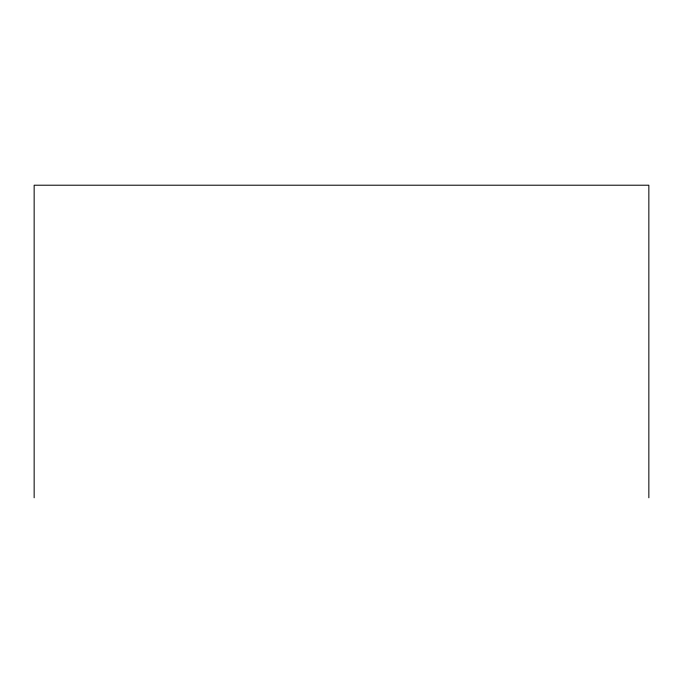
<?xml version="1.0" encoding="UTF-8"?>
<svg xmlns="http://www.w3.org/2000/svg" width="683" height="683" viewBox="0 0 683 683"><rect width="100%" height="100%" fill="white"/><g stroke="black" fill="none" stroke-linecap="round" stroke-linejoin="round"><path stroke-width="1.02" d="M648.85 497.787L648.85 185.213L34.15 185.213L34.15 497.787"/></g></svg>
